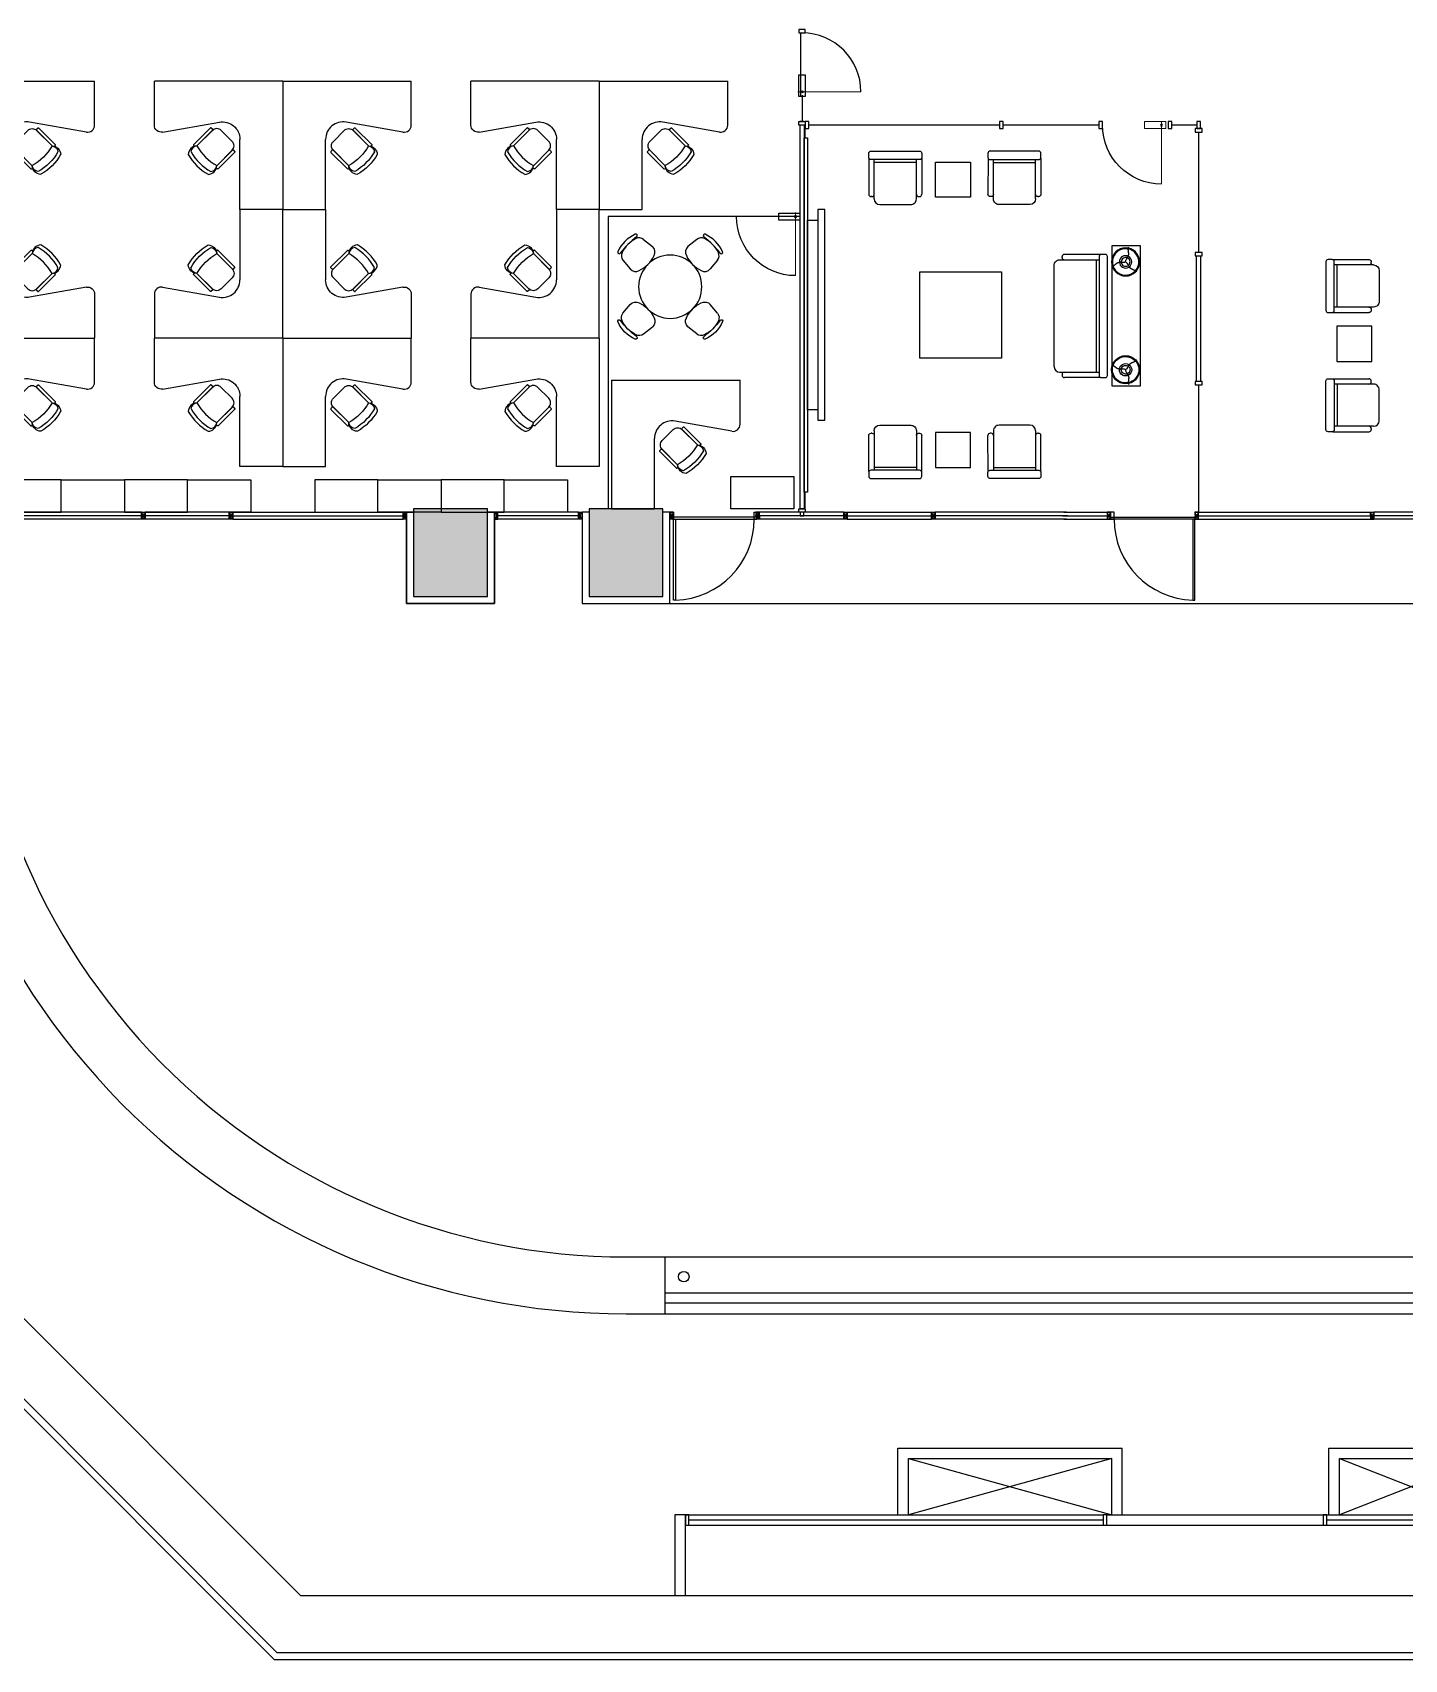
# Model space of a CAD drawing. Header units: millimetres. Extents: x 489570 to 664474, y -400689 to -233120.
# Drawn here: x 517057 to 536595, y -308180 to -285021 of the extents above; entities that cross this region are included whole.
import ezdxf
from ezdxf.lldxf.tags import DXFTag

# ---------------------------------------------------------------- set-up
doc = ezdxf.new("R2010")
doc.units = ezdxf.units.MM
doc.header["$LTSCALE"] = 10
doc.header["$MEASUREMENT"] = 0
for name, color, linetype in [('03AFP', 2, 'Continuous'), ('06ADS', 6, 'Continuous'), ('07APP', 7, 'Continuous'), ('XREF BB LVL 3$0$X-WTC3-Level 3 segmented$0$COL', 7, 'Continuous'), ('XREF BB LVL 3$0$X-WTC3-Level 3 segmented$0$DMS', 7, 'Continuous'), ('XREF BB LVL 3$0$X-WTC3-Level 3 segmented$0$DOOR', 2, 'Continuous'), ('XREF BB LVL 3$0$X-WTC3-Level 3 segmented$0$HAT', 251, 'Continuous'), ('XREF BB LVL 3$0$X-WTC3-Level 3 segmented$0$HID', 1, 'XREF BB LVL 3$0$X-WTC3-Level 3 segmented$0$HIDDEN'), ('XREF BB LVL 3$0$X-WTC3-Level 3 segmented$0$WAL', 7, 'Continuous'), ('XREF BB LVL 3$0$X-WTC3-Level 3 segmented$0$WIN', 2, 'Continuous'), ('XREF WTC3 FPPP MAY09 1$0$DIMFUR-IN', 1, 'Continuous'), ('XREF WTC3 FPPP MAY09 1$0$FURN', 9, 'Continuous'), ('XREF WTC3 FPPP MAY09 1$0$PAR-low', 8, 'Continuous'), ('XREF WTC3 FPPP MAY09 1$0$WAL', 7, 'Continuous'), ('XREF WTC3 FPPP MAY09 1$0$X-WTC3-Level 3 segmented$0$PAR-FUL', 2, 'Continuous')]:
    doc.layers.add(name, color=color, linetype=linetype)
tags = doc.linetypes.add('XREF BB LVL 3$0$X-WTC3-Level 3 segmented$0$HIDDEN', pattern=[0.375, 0.25, -0.125]).pattern_tags.tags
tags[6:7] = [DXFTag(74, 4), DXFTag(75, 0), DXFTag(340, '0'), DXFTag(46, 1.0), DXFTag(50, 0.0), DXFTag(44, 0.0), DXFTag(45, 0.0)]
tags[4:5] = [DXFTag(74, 4), DXFTag(75, 0), DXFTag(340, '0'), DXFTag(46, 1.0), DXFTag(50, 0.0), DXFTag(44, 0.0), DXFTag(45, 0.0)]

# ---------------------------------------------------------------- blocks, each defined once
blk = doc.blocks.new('XREF WTC3 FPPP MAY09 1$0$kursi')
at = {"layer": '03AFP', "linetype": 'ByBlock'}
for points in [[(200, -400), (200, -90, 0.414214), (110, 0), (-110, 0, 0.414214), (-200, -90), (-200, -400)], [(-200, -400), (-200, -87, 0.414214), (-210, -77), (-235, -77, 0.414214), (-245, -87), (-245, -418, 0.414214), (-235, -428), (-219, -428)], [(200, -400), (200, -87, -0.414214), (210, -77), (235, -77, -0.414214), (245, -87), (245, -418, -0.414214), (235, -428), (219, -428)]]:
    blk.add_lwpolyline(points, format="xyb", dxfattribs=at)
for centre, radius, start, end in [((-105, -487), 129, 137.6669, 222.3331), ((-125, -460), 96, 141.5436, 218.4564), ((0, 340), 766, 254.8715, 285.1285), ((105, -487), 129, 317.6669, 42.3331), ((125, -460), 96, 321.5436, 38.4564), ((0, 220), 766, 254.8715, 285.1285), ((0, 166), 766, 254.8715, 285.1285)]:
    blk.add_arc(centre, radius, start, end, dxfattribs=at)
blk = doc.blocks.new('XREF WTC3 FPPP MAY09 1$0$hsbc sing')
for p, q in [((-25, 0), (-25, -1829)), ((-25, 0), (1644, 0)), ((-25, 0), (1644, 0)), ((1089, 0), (1804, 0)), ((1804, -627), (1804, 0)), ((1687, -725), (878, -582)), ((585, -1829), (585, -829)), ((-25, -1829), (585, -1829))]:
    blk.add_line(p, q)
for centre, radius, start, end in [((835, -829), 250, 80, 180), ((1704, -627), 100, 260, 0)]:
    blk.add_arc(centre, radius, start, end)
at = {"xscale": -1, "rotation": 45.00000000000005}
blk.add_blockref('XREF WTC3 FPPP MAY09 1$0$kursi', (773, -779), dxfattribs=at)
blk = doc.blocks.new('XREF WTC3 FPPP MAY09 1$0$SF1')
at = {"layer": '03AFP', "linetype": 'ByBlock'}
for p, q in [((-392, 632), (70, 315)), ((-392, 632), (70, 315)), ((130, 368), (-294, 658)), ((-731, 137), (-268, -180)), ((-296, -254), (-720, 36))]:
    blk.add_line(p, q, dxfattribs=at)
at = {"layer": '03AFP'}
for p, q in [((-346, 639), (-338, 650)), ((-721, 91), (-728, 80))]:
    blk.add_line(p, q, dxfattribs=at)
at = {"layer": '03AFP', "linetype": 'ByBlock'}
for points in [[(-503, 611), (-751, 248, 0.414214), (-731, 137)], [(-302, -157, 0.008705), (-300, -155), (36, 336, 0.008705), (37, 338)], [(37, 338, -0.008705), (36, 336), (39, 340, -0.008705), (37, 338)], [(37, 338, 0.008705), (39, 340), (36, 336, 0.008705), (37, 338)], [(-302, -157, -0.008705), (-303, -159), (-300, -155, -0.008705), (-302, -157)]]:
    blk.add_lwpolyline(points, format="xyb", dxfattribs=at)
blk.add_lwpolyline([(187, 329, -0.414214), (195, 285), (-195, -285, -0.414214), (-240, -293), (-286, -262, -0.414214), (-294, -217), (96, 353, -0.414214), (140, 361)], format="xyb", close=True, dxfattribs=at)
blk.add_arc((-437, 566), 80, 55.6033, 145.6033, dxfattribs=at)
at = {"layer": '03AFP'}
for centre, start, end in [((-319, 621), 145.6033, 235.6033), ((-312, 632), 55.6033, 145.6033), ((-702, 62), 145.6033, 235.6033), ((-694, 73), 55.6033, 145.6033)]:
    blk.add_arc(centre, 32, start, end, dxfattribs=at)
blk = doc.blocks.new('XREF WTC3 FPPP MAY09 1$0$2 SEATER')
at = {"layer": '03AFP', "linetype": 'ByBlock'}
for p, q in [((-877, -659), (-877, -146)), ((-800, -80), (-800, -640)), ((-800, -80), (-800, -640)), ((800, -80), (800, -640)), ((877, -659), (877, -146))]:
    blk.add_line(p, q, dxfattribs=at)
at = {"layer": '03AFP'}
for p, q in [((-832, -114), (-845, -114)), ((832, -114), (845, -114))]:
    blk.add_line(p, q, dxfattribs=at)
at = {"layer": '03AFP', "linetype": 'ByBlock'}
for points in [[(-720, 0), (720, 0, -0.414214), (800, -80)], [(-800, -600, 0.008705), (-797, -600), (-803, -600, 0.008705), (-800, -600)], [(-800, -600, -0.008705), (-803, -600), (-797, -600, -0.008705), (-800, -600)], [(800, -600, -0.008705), (797, -600), (-797, -600, -0.008705), (-800, -600)], [(800, -600, 0.008705), (803, -600), (797, -600, 0.008705), (800, -600)]]:
    blk.add_lwpolyline(points, format="xyb", dxfattribs=at)
blk.add_lwpolyline([(-877, -728, 0.414214), (-845, -760), (845, -760, 0.414214), (877, -728), (877, -672, 0.414214), (845, -640), (-845, -640, 0.414214), (-877, -672)], format="xyb", close=True, dxfattribs=at)
at = {"layer": '03AFP'}
for centre, start, end in [((-845, -146), 90, 180), ((-832, -146), 0, 90), ((832, -146), 90, 180), ((845, -146), 0, 90)]:
    blk.add_arc(centre, 32, start, end, dxfattribs=at)
at = {"layer": '03AFP', "linetype": 'ByBlock'}
blk.add_arc((-720, -80), 80, 90, 180, dxfattribs=at)
blk = doc.blocks.new('XREF WTC3 FPPP MAY09 1$0$table lamp')
at = {"color": 0, "linetype": 'ByBlock'}
for points in [[(2, 2), (-9, 0), (-18, -2), (-26, -5), (-34, -8), (-40, -11), (-46, -15), (-51, -18), (-56, -21), (-61, -24), (-65, -27), (-69, -29), (-73, -32), (-77, -34), (-81, -36), (-84, -38), (-88, -39), (-92, -41), (-95, -42), (-99, -43), (-102, -43), (-106, -44), (-109, -44), (-113, -44), (-116, -44), (-120, -44), (-123, -44), (-127, -43), (-130, -43), (-133, -42), (-137, -42), (-140, -41), (-143, -41), (-147, -40), (-150, -40), (-154, -39), (-157, -39), (-161, -39), (-165, -38), (-169, -38), (-173, -38), (-178, -38), (-182, -38), (-187, -38), (-191, -39), (-196, -39), (-200, -40), (-204, -41), (-208, -43)], [(-3, 0), (4, -8), (11, -14), (18, -20), (24, -25), (30, -29), (36, -32), (41, -35), (46, -38), (51, -41), (56, -43), (60, -45), (64, -47), (68, -50), (71, -52), (75, -54), (78, -56), (81, -59), (84, -62), (86, -64), (89, -67), (91, -70), (93, -73), (95, -76), (96, -79), (98, -82), (99, -85), (101, -88), (102, -91), (103, -94), (105, -98), (106, -101), (107, -104), (108, -107), (110, -110), (111, -113), (112, -117), (114, -120), (116, -123), (118, -127), (120, -131), (122, -135), (124, -139), (127, -143), (129, -146), (132, -150), (135, -153), (138, -156), (141, -159)], [(1, -3), (5, 8), (7, 17), (9, 25), (10, 33), (10, 40), (10, 47), (10, 53), (10, 59), (10, 64), (9, 70), (9, 74), (9, 79), (9, 84), (9, 88), (9, 92), (10, 96), (11, 100), (11, 103), (12, 107), (14, 110), (15, 114), (17, 117), (18, 120), (20, 123), (22, 126), (24, 129), (26, 131), (28, 134), (30, 137), (32, 139), (34, 142), (36, 145), (39, 147), (41, 150), (43, 153), (45, 156), (47, 159), (49, 162), (51, 165), (53, 169), (56, 173), (58, 177), (60, 181), (62, 185), (64, 189), (65, 194), (66, 198), (67, 202)]]:
    blk.add_lwpolyline(points, dxfattribs=at)
blk.add_circle((0, 0), 200, dxfattribs=at)
at = {"color": 1, "linetype": 'ByBlock', "extrusion": (0, 0, -1)}
for major_axis, start_param, end_param in [((133, 133), 3.155641, 6.297234), ((-133, 133), 1.584845, 4.726438), ((44.2, 44.2), 3.155641, 6.297234), ((-44.2, 44.2), 1.584845, 4.726438)]:
    blk.add_ellipse((0, 0), major_axis=major_axis, ratio=1, start_param=start_param, end_param=end_param, dxfattribs=at)
at = {"color": 0, "linetype": 'ByBlock', "extrusion": (0, 0, -1)}
for major_axis, start_param, end_param in [((61.9, 61.9), 3.155641, 6.297234), ((-61.9, 61.9), 1.584845, 4.726438)]:
    blk.add_ellipse((0, 0), major_axis=major_axis, ratio=1, start_param=start_param, end_param=end_param, dxfattribs=at)
blk = doc.blocks.new('XREF WTC3 FPPP MAY09 1$0$X-WTC3-Level 3 segmented$0$FRAME')
at = {"color": 1}
blk.add_lwpolyline([(-37, 263), (-37, -37), (63, -37), (63, 263)], close=True, dxfattribs=at)
at = {"const_width": 13}
blk.add_lwpolyline([(-47, 23), (853, 24)], dxfattribs=at)
at = {"color": 1}
blk.add_circle((13, 23), 15, dxfattribs=at)
blk.add_arc((13, 23), 840, 0.0529, 90, dxfattribs=at)
blk = doc.blocks.new('XREF WTC3 FPPP MAY09 1$0$X-WTC3-Level 3 segmented$0$P non F')
at = {"rotation": 180}
blk.add_blockref('XREF WTC3 FPPP MAY09 1$0$X-WTC3-Level 3 segmented$0$FRAME', (0, 30), dxfattribs=at)
blk = doc.blocks.new('XREF WTC3 FPPP MAY09 1$0$FRAME')
at = {"const_width": 13}
blk.add_lwpolyline([(-47, 23), (853, 24)], dxfattribs=at)
at = {"color": 1}
blk.add_circle((13, 23), 15, dxfattribs=at)
blk.add_arc((13, 23), 840, 0.0529, 90, dxfattribs=at)
at = {"layer": 'Defpoints', "color": 1, "lineweight": 5}
blk.add_lwpolyline([(-37, 263), (-37, -37), (63, -37), (63, 263)], close=True, dxfattribs=at)
blk = doc.blocks.new('XREF WTC3 FPPP MAY09 1$0$P non F')
at = {"layer": 'XREF WTC3 FPPP MAY09 1$0$WAL', "rotation": 180}
blk.add_blockref('XREF WTC3 FPPP MAY09 1$0$FRAME', (0, 30), dxfattribs=at)
blk = doc.blocks.new('XREF WTC3 FPPP MAY09 1$0$WC')
at = {"layer": '03AFP'}
for p, q in [((-0.208, -0.444), (-0.225, -0.283)), ((0.208, -0.444), (0.225, -0.283))]:
    blk.add_line(p, q, dxfattribs=at)
blk.add_lwpolyline([(0.225, -0.283, 0.371325), (0.15, -0.176, 0.17376), (-0.15, -0.176, 0.371325), (-0.225, -0.283)], format="xyb", dxfattribs=at)
for centre, radius, start, end in [((-0.109, -0.434), 0.1, 185.7106, 251.518), ((0.109, -0.434), 0.1, 288.482, 354.2894), ((-0.169, -0.561), 0.02, 82.7899, 249.4784), ((0, -0.109), 0.503, 249.4784, 290.5216), ((0, 0.778), 1.33, 262.7899, 277.2101), ((0, -0.109), 0.443, 251.518, 288.482), ((0.169, -0.561), 0.02, 290.5216, 97.2101)]:
    blk.add_arc(centre, radius, start, end, dxfattribs=at)
blk = doc.blocks.new('XREF WTC3 FPPP MAY09 1$0$KURSI STAF')
at = {"layer": 'XREF WTC3 FPPP MAY09 1$0$FURN', "xscale": 1000, "yscale": 1000, "zscale": 1000, "rotation": 179.9999999195218}
blk.add_blockref('XREF WTC3 FPPP MAY09 1$0$WC', (0, -109), dxfattribs=at)
blk = doc.blocks.new('XREF WTC3 FPPP MAY09 1$0$MEJA MEETING4')
at = {"layer": '03AFP'}
blk.add_circle((0, 0), 450, dxfattribs=at)
for p, rotation in [((-289, 289), 45), ((-289, -289), 135)]:
    blk.add_blockref('XREF WTC3 FPPP MAY09 1$0$KURSI STAF', p, dxfattribs=dict(rotation=rotation))
at = {"xscale": -1}
for p, rotation in [((289, 289), 315), ((289, -289), 225)]:
    blk.add_blockref('XREF WTC3 FPPP MAY09 1$0$KURSI STAF', p, dxfattribs=dict(at, rotation=rotation))
blk = doc.blocks.new('XREF BB LVL 3$0$X-WTC3-Level 3 segmented$0$C125105')
at = {"layer": 'XREF BB LVL 3$0$X-WTC3-Level 3 segmented$0$HAT'}
blk.add_hatch(color=256, dxfattribs=at).paths.add_polyline_path([(-524.75, -1250), (525.25, -1250), (525.25, 0), (-524.75, 0)])
at = {"layer": 'XREF BB LVL 3$0$X-WTC3-Level 3 segmented$0$COL'}
blk.add_lwpolyline([(-524.75, -1250), (525.25, -1250), (525.25, 0), (-524.75, 0)], close=True, dxfattribs=at)
blk = doc.blocks.new('XREF BB LVL 3$0$X-WTC3-Level 3 segmented$0$STRU')
at = {"layer": 'XREF BB LVL 3$0$X-WTC3-Level 3 segmented$0$COL', "rotation": 90}
for p in [(-22400, 14999.75), (-22400, 12499.75)]:
    blk.add_blockref('XREF BB LVL 3$0$X-WTC3-Level 3 segmented$0$C125105', p, dxfattribs=at)
blk = doc.blocks.new('XREF BB LVL 3$0$X-WTC3-Level 3 segmented$0$Fra3')
for points in [[(0.43, 0.5), (0.43, 0.46), (0.36, 0.41), (0.36, 0.35), (0.64, 0.35), (0.64, 0.41), (0.57, 0.46), (0.57, 0.5), (1, 0.5), (1, 0), (0.19, 0), (0, 0), (0, 0.5), (0.43, 0.5)], [(0.81, 0.14), (0.86, 0.14), (0.86, 0.05), (0.95, 0.05), (0.95, 0.45), (0.69, 0.45), (0.69, 0.3), (0.31, 0.3), (0.31, 0.45), (0.05, 0.45), (0.05, 0.05), (0.14, 0.05), (0.14, 0.14), (0.19, 0.14)], [(0.81, 0), (0.81, 0.25), (0.19, 0.25), (0.19, 0)]]:
    blk.add_lwpolyline(points)
blk = doc.blocks.new('XREF BB LVL 3$0$X-WTC3-Level 3 segmented$0$fra2')
for points in [[(0.43, 0), (0, 0), (0, 0.5), (0.43, 0.5)], [(0.43, 0.5), (0.43, 0.46), (0.36, 0.41), (0.36, 0.35), (0.64, 0.35), (0.64, 0.41), (0.57, 0.46), (0.57, 0.5), (1, 0.5), (1, 0), (0.57, 0), (0.57, 0.04), (0.64, 0.09), (0.64, 0.15), (0.36, 0.15), (0.36, 0.09), (0.43, 0.04), (0.43, 0)]]:
    blk.add_lwpolyline(points)
blk.add_lwpolyline([(0.69, 0.3), (0.69, 0.45), (0.95, 0.45), (0.95, 0.05), (0.69, 0.05), (0.69, 0.2), (0.31, 0.2), (0.31, 0.05), (0.05, 0.05), (0.05, 0.45), (0.31, 0.45), (0.31, 0.3)], close=True)
blk = doc.blocks.new('XREF BB LVL 3$0$X-WTC3-Level 3 segmented$0$Fra6')
for points in [[(0.43, 0), (0, 0), (0, 0.5), (0.43, 0.5)], [(0.43, 0), (0.43, 0.04), (0.36, 0.09), (0.36, 0.15), (1, 0.15), (1, 0.5), (0.57, 0.5), (0.57, 0.46), (0.64, 0.41), (0.64, 0.35), (0.36, 0.35), (0.36, 0.41), (0.43, 0.46), (0.43, 0.5)]]:
    blk.add_lwpolyline(points)
for points in [[(0.31, 0.3), (0.31, 0.45), (0.05, 0.45), (0.05, 0.05), (0.31, 0.05), (0.31, 0.2), (0.95, 0.2), (0.95, 0.45), (0.69, 0.45), (0.69, 0.3)], [(0.55, 0.45), (0.55, 0.5), (0.45, 0.5), (0.45, 0.45), (0.38, 0.4), (0.38, 0.37), (0.47, 0.37), (0.47, 0.47), (0.53, 0.47), (0.53, 0.37), (0.62, 0.37), (0.62, 0.4)], [(0.39, 0.14), (0.48, 0.14), (0.48, 0.04), (0.56, 0.04), (0.56, 0.14), (0.6, 0.14), (0.6, 0), (0.45, 0), (0.45, 0.04), (0.39, 0.09)]]:
    blk.add_lwpolyline(points, close=True)
blk = doc.blocks.new('XREF BB LVL 3$0$X-WTC3-Level 3 segmented$0$Fra5')
for points in [[(0.43, 0), (0, 0), (0, 0.5), (0.43, 0.5)], [(0.43, 0), (0.43, 0.04), (0.36, 0.09), (0.36, 0.15), (0.64, 0.15), (0.64, 0.09), (0.57, 0.04), (0.57, 0), (1, 0), (1, 0.35), (0.36, 0.35), (0.36, 0.41), (0.43, 0.46), (0.43, 0.5)]]:
    blk.add_lwpolyline(points)
for points in [[(0.31, 0.05), (0.31, 0.2), (0.69, 0.2), (0.69, 0.05), (0.95, 0.05), (0.95, 0.3), (0.31, 0.3), (0.31, 0.45), (0.05, 0.45), (0.05, 0.05)], [(0.39, 0.41), (0.39, 0.36), (0.48, 0.36), (0.48, 0.46), (0.56, 0.46), (0.56, 0.36), (0.6, 0.36), (0.6, 0.5), (0.45, 0.5), (0.45, 0.46)]]:
    blk.add_lwpolyline(points, close=True)

msp = doc.modelspace()

# ---------------------------------------------------------------- linework, layer by layer
at = {"layer": '03AFP'}
for points in [[(530416.7, -286865.6), (530416.7, -287365.6), (529916.7, -287365.6), (529916.7, -286865.6)], [(528091.2, -290389.7), (528091.2, -287689.7), (528241.2, -287689.7), (528241.2, -290389.7)], [(532829.8, -290053.3), (532430.1, -290053.3), (532430.1, -288053.2), (532829.8, -288053.2)], [(530856.8, -289654.8), (529695.1, -289654.8), (529695.1, -288424.7), (530856.8, -288424.7)], [(535631.7, -289701.9), (536131.7, -289701.9), (536131.7, -289201.9), (535631.7, -289201.9)], [(530416.7, -291213.9), (530416.7, -290713.9), (529916.7, -290713.9), (529916.7, -291213.9)], [(527000.6, -291339.6), (527900.1, -291339.6), (527900.1, -291799.6), (527000.6, -291799.6)], [(517467.5, -291389.6), (516567.9, -291389.6), (516567.9, -291849.6), (517467.5, -291849.6)], [(517467.5, -291389.6), (518367, -291389.6), (518367, -291849.6), (517467.5, -291849.6)], [(519266.5, -291389.6), (518367, -291389.6), (518367, -291849.6), (519266.5, -291849.6)], [(519266.5, -291389.6), (520166, -291389.6), (520166, -291849.6), (519266.5, -291849.6)], [(521975.5, -291389.6), (521075.9, -291389.6), (521075.9, -291849.6), (521975.5, -291849.6)], [(521975.5, -291389.6), (522875, -291389.6), (522875, -291849.6), (521975.5, -291849.6)], [(523774.5, -291389.6), (522875, -291389.6), (522875, -291849.6), (523774.5, -291849.6)], [(523774.5, -291389.6), (524674, -291389.6), (524674, -291849.6), (523774.5, -291849.6)]]:
    msp.add_lwpolyline(points, close=True, dxfattribs=at)
msp.add_lwpolyline([(528341.2, -290539.7), (528341.2, -287539.7), (528241.2, -287539.7), (528241.2, -290539.7), (528341.2, -290539.7)], dxfattribs=at)
at = {"layer": '06ADS'}
for p, q in [((527995.4, -285025.4), (527995.4, -285925.4)), ((530829.7, -286338.4), (528112.3, -286338.4)), ((532244, -286338.4), (530879.7, -286338.4)), ((533639.1, -286338.4), (533280.1, -286338.4)), ((533664.1, -288150.4), (533664.1, -286438.4)), ((533664.1, -291849.6), (533664.1, -290037.5))]:
    msp.add_line(p, q, dxfattribs=at)
msp.add_lwpolyline([(527968.3, -284975.4), (527968.3, -285025.4), (528062.3, -285025.4), (528062.3, -284975.4)], close=True, dxfattribs=at)
for points in [[(528015.3, -285913.9), (528015.3, -286288.2)], [(527983.3, -287641.6), (525254, -287641.6), (525254, -291799.6)]]:
    msp.add_lwpolyline(points, dxfattribs=at)
at = {"layer": '06ADS', "color": 2}
for points in [[(530829.7, -286388.4), (530879.7, -286388.4), (530879.7, -286288.4), (530829.7, -286288.4)], [(532244, -286388.4), (532294, -286388.4), (532294, -286288.4), (532244, -286288.4)], [(533230.1, -286388.4), (533280.1, -286388.4), (533280.1, -286288.4), (533230.1, -286288.4)], [(533714.1, -286438.4), (533714.1, -286388.4), (533614.1, -286388.4), (533614.1, -286438.4)], [(533639.1, -286388.4), (533689.1, -286388.4), (533689.1, -286288.4), (533639.1, -286288.4)], [(533714.1, -288200.4), (533714.1, -288150.4), (533614.1, -288150.4), (533614.1, -288200.4)], [(533714.1, -290037.5), (533714.1, -289987.5), (533614.1, -289987.5), (533614.1, -290037.5)]]:
    msp.add_lwpolyline(points, close=True, dxfattribs=at)
at = {"layer": '07APP'}
for p, q in [((527983.3, -286338.2), (527983.3, -291799.6)), ((528047.3, -286338.2), (528047.3, -291799.6)), ((533632.1, -289987.5), (533632.1, -288200.4)), ((533696.1, -289987.5), (533696.1, -288200.4))]:
    msp.add_line(p, q, dxfattribs=at)
at = {"layer": '07APP', "color": 2}
for points in [[(528047.3, -286338.2), (528047.3, -286518.2), (528062.3, -286518.2), (528062.3, -286338.2)], [(528091.2, -286518.2), (528091.2, -291561.3), (528047.3, -291561.3), (528047.3, -286518.2)], [(528062.3, -291799.6), (528062.3, -291561.3), (528047.3, -291561.3), (528047.3, -291799.6)]]:
    msp.add_lwpolyline(points, close=True, dxfattribs=at)
at = {"layer": 'XREF BB LVL 3$0$X-WTC3-Level 3 segmented$0$DOOR', "color": 4}
for p, q in [((518623.7, -291899.6), (516144.7, -291899.6)), ((519874.2, -291899.6), (518644.7, -291899.6)), ((519895.2, -291899.6), (522349, -291899.6)), ((524849.2, -291899.6), (523670.2, -291899.6)), ((528624.2, -291899.6), (527395.2, -291899.6)), ((528645.2, -291899.6), (529874.2, -291899.6)), ((531798.5, -291899.6), (529895.2, -291899.6)), ((531730.9, -291899.6), (532374.2, -291899.6)), ((533645.2, -291899.6), (536124.2, -291899.6)), ((537344.7, -291899.6), (536159.7, -291899.6))]:
    msp.add_line(p, q, dxfattribs=at)
at = {"layer": 'XREF BB LVL 3$0$X-WTC3-Level 3 segmented$0$DOOR'}
for p, q in [((518609.2, -291849.6), (516159.2, -291849.6)), ((518609.2, -291949.6), (516159.2, -291949.6)), ((519859.7, -291849.6), (518659.2, -291849.6)), ((519859.7, -291949.6), (518659.2, -291949.6)), ((519909.7, -291849.6), (522334.5, -291849.6)), ((519909.7, -291949.6), (522334.5, -291949.6)), ((524834.7, -291849.6), (523684.7, -291849.6)), ((524834.7, -291949.6), (523684.7, -291949.6)), ((526134.7, -291849.6), (526184.7, -291849.6)), ((526134.7, -291949.6), (526134.7, -291849.6)), ((526184.7, -291949.6), (526134.7, -291949.6)), ((526184.7, -291849.6), (526184.7, -291949.6)), ((526184.7, -293099.6), (526184.7, -291949.6)), ((526184.7, -291949.6), (526214.7, -291949.6)), ((526214.7, -291949.6), (526214.7, -293099.6)), ((527334.7, -291949.6), (527334.7, -291849.6)), ((527334.7, -291849.6), (527384.7, -291849.6)), ((527384.7, -291949.6), (527334.7, -291949.6)), ((527384.7, -291849.6), (527384.7, -291949.6)), ((528609.7, -291849.6), (527409.7, -291849.6)), ((528609.7, -291949.6), (527409.7, -291949.6)), ((528659.7, -291849.6), (529859.7, -291849.6)), ((528659.7, -291949.6), (529859.7, -291949.6)), ((531784, -291849.6), (529909.7, -291849.6)), ((531784, -291949.6), (529909.7, -291949.6)), ((531745.4, -291849.6), (532359.7, -291849.6)), ((531745.4, -291949.6), (532359.7, -291949.6)), ((532459.7, -291849.6), (532409.7, -291849.6)), ((532409.7, -291849.6), (532409.7, -291949.6)), ((532459.7, -291849.6), (532409.7, -291849.6)), ((532459.7, -291949.6), (532409.7, -291949.6)), ((532409.7, -291949.6), (532459.7, -291949.6)), ((532459.7, -291949.6), (532459.7, -291849.6)), ((533579.7, -291949.6), (533579.7, -293099.6)), ((533609.7, -291949.6), (533579.7, -291949.6)), ((533609.7, -293099.6), (533609.7, -291949.6)), ((533659.7, -291849.6), (536109.7, -291849.6)), ((533659.7, -291949.6), (536109.7, -291949.6)), ((536109.7, -291949.6), (536159.7, -291949.6)), ((537344.7, -291849.6), (536159.7, -291849.6)), ((536159.7, -291849.6), (536159.7, -291949.6)), ((537344.7, -291949.6), (536159.7, -291949.6)), ((526214.7, -293099.6), (526184.7, -293099.6)), ((533579.7, -293099.6), (533609.7, -293099.6))]:
    msp.add_line(p, q, dxfattribs=at)
for points in [[(527374.2, -291949.6), (527374.2, -291917.8), (526170.5, -291917.8), (526170.5, -291949.6)], [(532411.9, -291949.6), (532411.9, -291917.8), (533622.5, -291917.8), (533622.5, -291949.6)]]:
    msp.add_lwpolyline(points, close=True, dxfattribs=at)
for centre, start, end in [((526184, -291949.3), 271.52831, 359.98603), ((533610.4, -291949.3), 180.01397, 268.47169)]:
    msp.add_arc(centre, 1150.7, start, end, dxfattribs=at)
at = {"layer": 'XREF BB LVL 3$0$X-WTC3-Level 3 segmented$0$HAT'}
for p, q in [((510579.7, -298120.6), (520538.7, -308079.6)), ((520538.7, -308079.6), (538009.7, -308079.6))]:
    msp.add_line(p, q, dxfattribs=at)
at = {"layer": 'XREF BB LVL 3$0$X-WTC3-Level 3 segmented$0$HID'}
for p, q in [((529380.7, -306119.6), (529380.7, -305169.6)), ((529380.7, -305169.6), (532576.7, -305169.6)), ((532576.7, -306119.6), (532576.7, -305169.6)), ((535518.2, -306119.6), (535518.2, -305169.6)), ((535518.2, -305169.6), (537859.7, -305169.6)), ((529530.7, -306119.6), (529530.7, -305319.6)), ((529530.7, -305319.6), (532426.7, -305319.6)), ((529530.7, -305319.6), (532426.7, -306119.6)), ((532426.7, -305319.6), (529530.7, -306119.6)), ((532426.7, -306119.6), (532426.7, -305319.6)), ((535668.2, -306119.6), (535668.2, -305319.6)), ((535668.2, -305319.6), (537709.7, -305319.6)), ((535668.2, -305319.6), (537709.7, -306119.6)), ((537709.7, -305319.6), (535668.2, -306119.6)), ((532304.7, -306194.6), (526404.7, -306194.6)), ((537889, -306194.6), (535489, -306194.6))]:
    msp.add_line(p, q, dxfattribs=at)
at = {"layer": 'XREF BB LVL 3$0$X-WTC3-Level 3 segmented$0$WAL'}
for p, q in [((511389.7, -297785.1), (520874.2, -307269.6)), ((510479.7, -298162), (520497.3, -308179.6)), ((525509.7, -302449.6), (538009.7, -302449.6)), ((526064.7, -303259.6), (526064.7, -302449.6)), ((526064.7, -302959.6), (538009.7, -302959.6)), ((525509.7, -303259.6), (526064.7, -303259.6)), ((526064.7, -303259.6), (538009.7, -303259.6)), ((532354.7, -306269.6), (532354.7, -306119.6)), ((532354.7, -306119.6), (535584.7, -306119.6)), ((535489, -306269.6), (535489, -306119.6)), ((532354.7, -306269.6), (535584.7, -306269.6)), ((520874.2, -307269.6), (538009.7, -307269.6)), ((520497.3, -308179.6), (538009.7, -308179.6))]:
    msp.add_line(p, q, dxfattribs=at)
for points in [[(522384.7, -291849.6), (522384.7, -293149.6), (523634.7, -293149.6), (523634.7, -291849.6), (523534.7, -291849.6)], [(523634.7, -291849.6), (523634.7, -293149.6), (522384.7, -293149.6), (522384.7, -291849.6), (522484.7, -291849.6)], [(524984.7, -291849.6), (524884.7, -291849.6), (524884.7, -293149.6), (526134.7, -293149.6), (526134.7, -291849.6), (526034.7, -291849.6)]]:
    msp.add_lwpolyline(points, dxfattribs=at)
msp.add_lwpolyline([(526204.7, -307269.6), (526354.7, -307269.6), (526354.7, -306119.6), (526204.7, -306119.6)], close=True, dxfattribs=at)
msp.add_circle((526331, -302730.6), 75, dxfattribs=at)
for radius, start in [(10120, 179.49045), (9310, 179.44611)]:
    msp.add_arc((525509.7, -293139.6), radius, start, 270, dxfattribs=at)
at = {"layer": 'XREF BB LVL 3$0$X-WTC3-Level 3 segmented$0$WIN'}
for p, q in [((526134.7, -293149.6), (549884.7, -293149.6)), ((538009.7, -303109.6), (526064.7, -303109.6)), ((526354.7, -306119.6), (532304.7, -306119.6)), ((535489, -306119.6), (537889, -306119.6)), ((526354.7, -306269.6), (532304.7, -306269.6)), ((535489, -306269.6), (537889, -306269.6))]:
    msp.add_line(p, q, dxfattribs=at)
for points in [[(526354.7, -306119.6), (526354.7, -306269.6), (526404.7, -306269.6), (526404.7, -306119.6)], [(532304.7, -306119.6), (532304.7, -306269.6), (532354.7, -306269.6), (532354.7, -306119.6)], [(535439, -306119.6), (535439, -306269.6), (535489, -306269.6), (535489, -306119.6)]]:
    msp.add_lwpolyline(points, close=True, dxfattribs=at)
at = {"layer": 'XREF WTC3 FPPP MAY09 1$0$DIMFUR-IN', "color": 2}
msp.add_lwpolyline([(528062.3, -286388.4), (528112.3, -286388.4), (528112.3, -286288.4), (528062.3, -286288.4)], close=True, dxfattribs=at)
at = {"layer": 'XREF WTC3 FPPP MAY09 1$0$X-WTC3-Level 3 segmented$0$PAR-FUL'}
for p, q in [((528047.3, -286288.2), (527983.3, -286288.2)), ((528047.3, -291799.6), (527983.3, -291799.6))]:
    msp.add_line(p, q, dxfattribs=at)
for points in [[(527968.3, -286338.2), (527968.3, -286288.2), (528062.3, -286288.2), (528062.3, -286338.2)], [(527968.3, -291849.6), (527968.3, -291799.6), (528062.3, -291799.6), (528062.3, -291849.6)], [(527990.3, -291849.6), (527990.3, -291899.6), (528040.3, -291899.6), (528040.3, -291849.6)]]:
    msp.add_lwpolyline(points, close=True, dxfattribs=at)

# ---------------------------------------------------------------- block references
at = {"xscale": -1, "rotation": 270}
msp.add_blockref('XREF WTC3 FPPP MAY09 1$0$MEJA MEETING4', (526138.5, -288638.9), dxfattribs=at)
at = {"layer": '03AFP'}
for p in [(516138, -285712.6), (520646, -285712.6), (525154, -285712.6), (516138, -289370.6), (520646, -289370.6), (525329, -289970.6)]:
    msp.add_blockref('XREF WTC3 FPPP MAY09 1$0$hsbc sing', p, dxfattribs=at)
at = {"layer": '03AFP', "xscale": -1}
for p in [(520596, -285712.6), (525104, -285712.6), (520596, -289370.6), (525104, -289370.6)]:
    msp.add_blockref('XREF WTC3 FPPP MAY09 1$0$hsbc sing', p, dxfattribs=at)
at = {"layer": '03AFP'}
for name, p, rotation in [('XREF WTC3 FPPP MAY09 1$0$SF1', (529343.7, -286709.1), 124.3966516935586), ('XREF WTC3 FPPP MAY09 1$0$hsbc sing', (520596, -289370.6), 180), ('XREF WTC3 FPPP MAY09 1$0$hsbc sing', (525104, -289370.6), 180), ('XREF WTC3 FPPP MAY09 1$0$table lamp', (532623.6, -289820.9), 90), ('XREF WTC3 FPPP MAY09 1$0$SF1', (531040.7, -291370.4), 304.3966516935586)]:
    msp.add_blockref(name, p, dxfattribs=dict(at, rotation=rotation))
at = {"layer": '03AFP', "xscale": -1}
for name, p, rotation in [('XREF WTC3 FPPP MAY09 1$0$SF1', (531040.7, -286709.1), 235.6033483064414), ('XREF WTC3 FPPP MAY09 1$0$hsbc sing', (516138, -289370.6), 180), ('XREF WTC3 FPPP MAY09 1$0$hsbc sing', (520646, -289370.6), 180), ('XREF WTC3 FPPP MAY09 1$0$table lamp', (532623.6, -288285.6), 90), ('XREF WTC3 FPPP MAY09 1$0$SF1', (529343.7, -291370.4), 55.60334830644145)]:
    msp.add_blockref(name, p, dxfattribs=dict(at, rotation=rotation))
at = {"layer": '06ADS', "rotation": 180}
msp.add_blockref('XREF WTC3 FPPP MAY09 1$0$X-WTC3-Level 3 segmented$0$P non F', (528001.9, -285858.7), dxfattribs=at)
at = {"layer": '06ADS', "color": 1, "xscale": -1, "rotation": 270}
msp.add_blockref('XREF WTC3 FPPP MAY09 1$0$P non F', (533127.2, -286325), dxfattribs=at)
at = {"layer": '06ADS', "xscale": -1, "rotation": 270}
msp.add_blockref('XREF WTC3 FPPP MAY09 1$0$X-WTC3-Level 3 segmented$0$P non F', (527916.5, -287628.2), dxfattribs=at)
at = {"layer": 'XREF BB LVL 3$0$X-WTC3-Level 3 segmented$0$COL', "rotation": 180}
for p in [(523010, -293049.6), (525510, -293049.6)]:
    msp.add_blockref('XREF BB LVL 3$0$X-WTC3-Level 3 segmented$0$C125105', p, dxfattribs=at)
at = {"layer": 'XREF BB LVL 3$0$X-WTC3-Level 3 segmented$0$DMS', "rotation": 90}
msp.add_blockref('XREF BB LVL 3$0$X-WTC3-Level 3 segmented$0$STRU', (538009.7, -270649.6), dxfattribs=at)
at = {"layer": 'XREF BB LVL 3$0$X-WTC3-Level 3 segmented$0$DOOR', "yscale": 100, "zscale": 100}
for name, p, xscale, rotation in [('XREF BB LVL 3$0$X-WTC3-Level 3 segmented$0$fra2', (518659.7, -291949.6), 100, 90), ('XREF BB LVL 3$0$X-WTC3-Level 3 segmented$0$fra2', (519909.7, -291949.6), 100, 90), ('XREF BB LVL 3$0$X-WTC3-Level 3 segmented$0$Fra3', (522385, -291949.6), 100, 90), ('XREF BB LVL 3$0$X-WTC3-Level 3 segmented$0$Fra3', (523634.7, -291949.6), -100, 270), ('XREF BB LVL 3$0$X-WTC3-Level 3 segmented$0$Fra3', (524884.7, -291949.6), 100, 90), ('XREF BB LVL 3$0$X-WTC3-Level 3 segmented$0$Fra6', (526185, -291849.6), -100, 90), ('XREF BB LVL 3$0$X-WTC3-Level 3 segmented$0$Fra5', (527409.7, -291849.6), -100, 90), ('XREF BB LVL 3$0$X-WTC3-Level 3 segmented$0$fra2', (528659.7, -291949.6), 100, 90), ('XREF BB LVL 3$0$X-WTC3-Level 3 segmented$0$fra2', (529909.7, -291949.6), 100, 90), ('XREF BB LVL 3$0$X-WTC3-Level 3 segmented$0$fra2', (532359.7, -291949.6), -100, 270), ('XREF BB LVL 3$0$X-WTC3-Level 3 segmented$0$fra2', (533609.7, -291949.6), -100, 270), ('XREF BB LVL 3$0$X-WTC3-Level 3 segmented$0$Fra5', (536109.7, -291849.6), 100, 270)]:
    msp.add_blockref(name, p, dxfattribs=dict(at, xscale=xscale, rotation=rotation))
at = {"layer": 'XREF WTC3 FPPP MAY09 1$0$DIMFUR-IN', "color": 1, "rotation": 90}
msp.add_blockref('XREF WTC3 FPPP MAY09 1$0$2 SEATER', (531605.3, -289056), dxfattribs=at)
at = {"layer": 'XREF WTC3 FPPP MAY09 1$0$PAR-low', "xscale": -1, "rotation": 325.6033483070937}
msp.add_blockref('XREF WTC3 FPPP MAY09 1$0$SF1', (535475.2, -288629), dxfattribs=at)
at = {"layer": 'XREF WTC3 FPPP MAY09 1$0$PAR-low', "rotation": 214.3966516929062}
msp.add_blockref('XREF WTC3 FPPP MAY09 1$0$SF1', (535475.2, -290325.9), dxfattribs=at)

doc.saveas('drawing.dxf')
